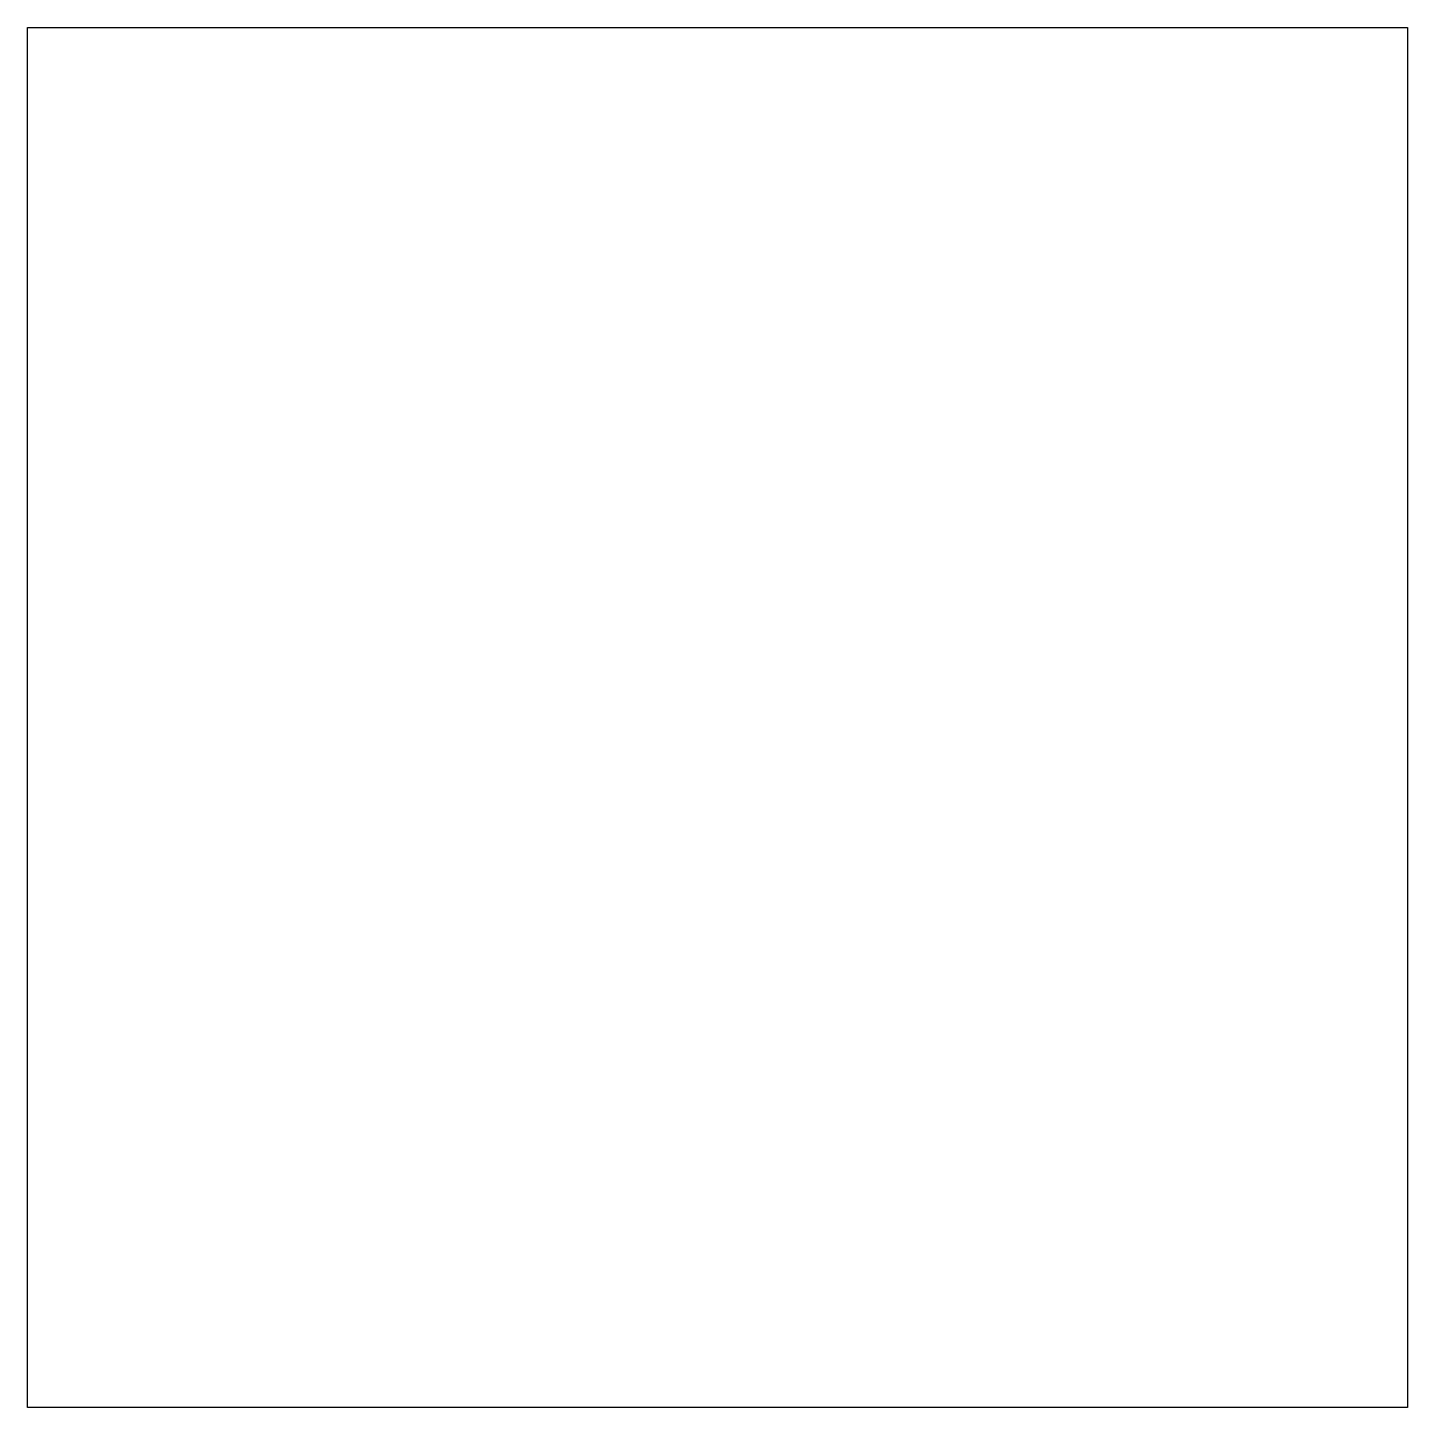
# Model space of a CAD drawing. Header units: metres. Extents: x 19218103 to 19218333, y -12869550 to -12869320.
import ezdxf

# ---------------------------------------------------------------- set-up
doc = ezdxf.new("R2010")
doc.units = ezdxf.units.M
picture_1 = doc.add_image_def('image1.png', size_in_pixel=(768, 768))

msp = doc.modelspace()

# ---------------------------------------------------------------- pictures from other files: only their frames are drawn
image = msp.add_image(picture_1, insert=(19218103.4, -12869549.58), size_in_units=(229.31, 229.31))

doc.saveas('drawing.dxf')
